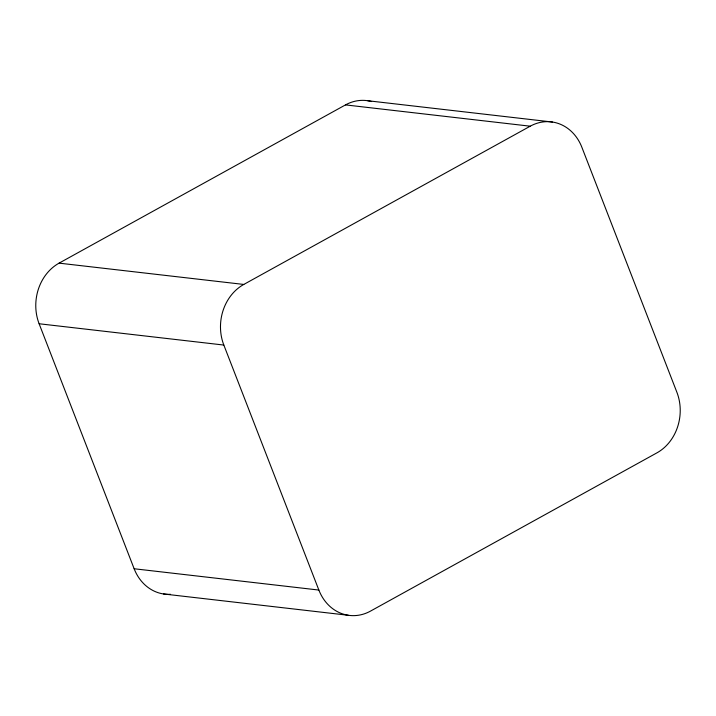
<?xml version="1.0" encoding="UTF-8"?>
<svg xmlns="http://www.w3.org/2000/svg" width="716" height="716" viewBox="0 0 716 716"><rect width="100%" height="100%" fill="white"/><g stroke="black" fill="none" stroke-linecap="round" stroke-linejoin="round"><path stroke-width="1.07" d="M170.515 594.298A45.448 39.058 -83.4 0 1 134.143 568.755L39.12 323.757A45.448 39.058 -83.4 0 1 59.079 263.139L345.497 104.894A45.448 39.058 -83.4 0 1 371.613 101.556M59.079 263.139L243.789 284.44L530.216 126.195A45.448 39.058 -83.4 0 1 581.857 147.245L676.88 392.243A45.448 39.058 -83.4 0 1 656.921 452.861L370.503 611.106A45.448 39.058 -83.4 0 1 318.862 590.056L134.143 568.755M367.675 100.723L552.385 122.024M345.497 104.894L530.216 126.195M39.12 323.757L223.831 345.058L318.862 590.056M163.615 593.976L348.325 615.277M223.831 345.058A45.448 39.058 -83.4 0 1 243.789 284.44"/></g></svg>
